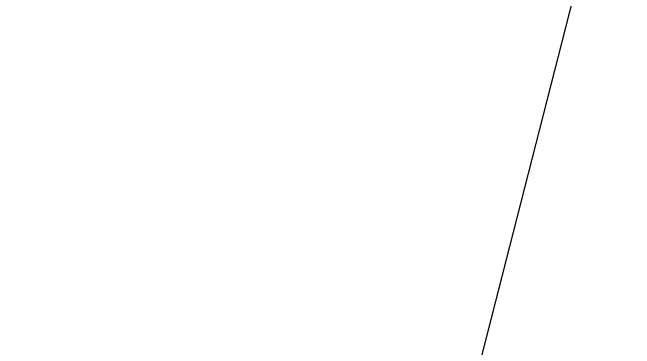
# Model space of a CAD drawing. Header units: millimetres. Extents: x -139278 to 641613, y -260926 to 217780.
# Drawn here: x 141953 to 142870, y -77076 to -76580 of the extents above; entities that cross this region are included whole.
import ezdxf

# ---------------------------------------------------------------- set-up
doc = ezdxf.new("R2010")
doc.units = ezdxf.units.MM

msp = doc.modelspace()

# ---------------------------------------------------------------- linework, layer by layer
msp.add_line((142638.073, -77112.583), (143084.934, -75358.644))
for radius in [4048.5, 4030.5]:
    msp.add_circle((145362.127, -80628.968), radius)
for radius, end in [(4152.5, 134.683215), (4095, 134.643364), (4087.5, 134.638084)]:
    msp.add_arc((145362.127, -80628.968), radius, 115, end)

doc.saveas('drawing.dxf')
